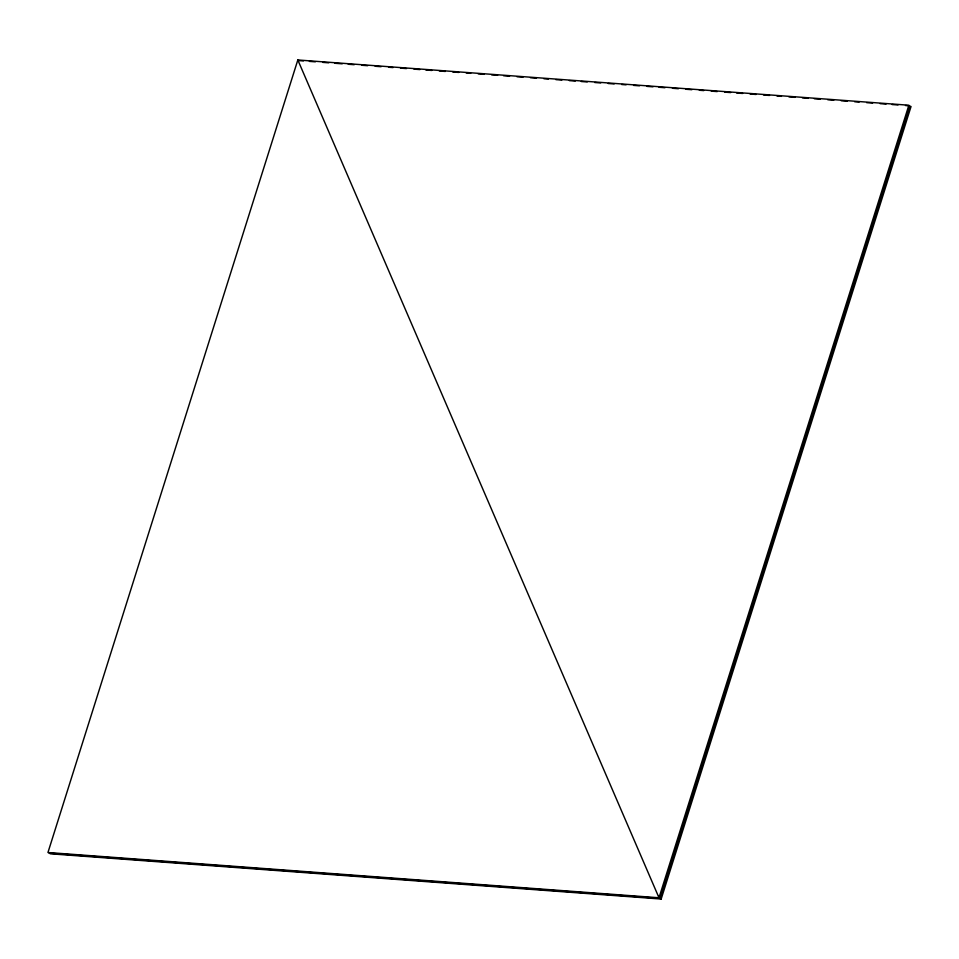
<?xml version="1.0" encoding="UTF-8"?>
<svg xmlns="http://www.w3.org/2000/svg" width="959" height="959" viewBox="0 0 959 959"><rect width="100%" height="100%" fill="white"/><g stroke="black" fill="none" stroke-linecap="round" stroke-linejoin="round"><path stroke-width="1.44" d="M297.829 59.973L47.95 852.515L659.001 897.768L908.88 105.226L297.829 59.973L659.001 897.768M49.029 853.138L660.08 898.391L909.971 105.862L905.488 105.526M50.12 853.774L661.171 899.027L911.05 106.485M298.92 60.609L303.404 60.944M309.373 61.388L315.355 61.82M322.823 62.383L328.793 62.826M334.775 63.258L342.243 63.821M348.225 64.265L354.195 64.697M361.663 65.26L367.645 65.691M375.113 66.255L381.083 66.698M388.563 67.25L393.046 67.574M400.514 68.137L406.484 68.569M413.952 69.132L419.934 69.575M425.904 70.007L431.886 70.451M439.354 71.002L445.336 71.445M452.804 72.009L458.774 72.44M466.242 73.004L470.725 73.328M478.193 73.879L484.175 74.323M491.643 74.886L497.625 75.317M503.595 75.761L509.577 76.205M517.045 76.756L523.015 77.2M530.495 77.751L536.465 78.194M543.933 78.758L548.416 79.082M555.884 79.633L561.866 80.076M569.334 80.628L575.304 81.071M581.286 81.515L587.256 81.959M594.736 82.51L600.706 82.954M608.174 83.505L614.156 83.948M621.624 84.5L626.107 84.836M633.575 85.387L639.557 85.83M647.025 86.382L652.995 86.825M658.977 87.269L664.947 87.713M672.415 88.264L678.397 88.707M685.865 89.259L691.847 89.702M699.315 90.254L703.798 90.59M711.266 91.141L717.236 91.585M724.704 92.136L730.686 92.579M736.668 93.023L742.638 93.467M750.106 94.018L756.088 94.462M763.556 95.013L769.526 95.456M777.006 96.008L781.477 96.344M788.957 96.895L794.927 97.338M802.395 97.89L808.377 98.333M814.347 98.777L820.329 99.221M827.797 99.772L833.767 100.215M841.247 100.767L847.217 101.21M854.685 101.762L859.168 102.098M866.636 102.649L872.618 103.093M880.086 103.644L886.068 104.087M892.038 104.531L898.02 104.975M659.984 896.269L661.171 899.027M658.893 895.646L660.08 898.391"/></g></svg>
